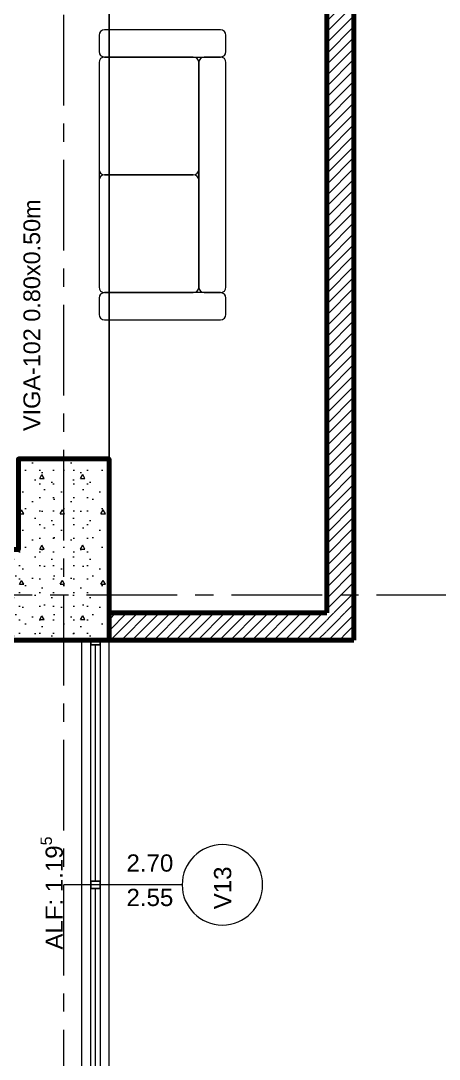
# Model space of a CAD drawing. Header units: inches. Extents: x -38 to 5698, y -33 to 92.
# Drawn here: x 143.58 to 145.89, y 27.39 to 33.12 of the extents above; entities that cross this region are included whole.
import ezdxf

# ---------------------------------------------------------------- set-up
doc = ezdxf.new("R2010")
doc.units = ezdxf.units.IN
doc.header["$MEASUREMENT"] = 0
doc.set_wipeout_variables(frame=1)
for name, pattern in [('Hidden Line', [0.195611, 0.141111, -0.0545]), ('Punto & Raya', [0.65, 0.5, -0.075, 0, -0.075]), ('Wipeout_Contour', [1, 0, -1])]:
    doc.linetypes.add(name, pattern=pattern)
for name, color, linetype in [('02 _ ARQ _ ALB _ Ejes Generales', 7, 'Continuous'), ('02 _ ARQ _ ALB _ Mobiliario', 7, 'Continuous'), ('02 _ ARQ _ ZON _ Espacio.3D', 7, 'Continuous'), ('08 _ STR _ EXT _ 06 Columnas', 7, 'Continuous'), ('08 _ STR _ EXT _ 07 Losa Aligerada', 7, 'Continuous'), ('08 _ STR _ EXT _ 09 Vigas', 7, 'Continuous'), ('Estructura - 04 MURO', 253, 'Continuous'), ('Notas - Etiquetas', 251, 'Continuous')]:
    doc.layers.add(name, color=color, linetype=linetype)
doc.styles.add('Estilo_Generado_4', font='swisse.ttf')
pattern_1 = [(45, (92.500015, 3e-09), (-0.030052038, 0.030052038), [])]

msp = doc.modelspace()

# ---------------------------------------------------------------- linework, layer by layer
at = {"layer": '02 _ ARQ _ ALB _ Ejes Generales', "color": 252, "linetype": 'Punto & Raya', "lineweight": 13}
msp.add_line((143.82, 3.05), (143.82, 44.9), dxfattribs=at)
at = {"layer": '02 _ ARQ _ ALB _ Mobiliario', "color": 175, "linetype": 'Continuous', "lineweight": 13}
for p, q in [((144.6846, 33.0676), (144.0446, 33.0676)), ((144.0146, 33.0376), (144.0146, 32.9476)), ((144.7146, 32.9476), (144.7146, 33.0376)), ((144.5346, 32.9176), (144.0446, 32.9176)), ((144.5346, 32.9176), (144.0446, 32.9176)), ((144.0446, 32.9176), (144.6846, 32.9176)), ((144.6846, 32.9176), (144.5946, 32.9176)), ((144.0146, 32.8876), (144.0146, 32.2976)), ((144.0146, 32.8876), (144.0146, 31.6476)), ((144.5646, 32.2976), (144.5646, 32.8876)), ((144.5646, 31.6476), (144.5646, 32.8876)), ((144.5646, 32.8876), (144.5646, 31.6476)), ((144.7146, 31.6476), (144.7146, 32.8876)), ((144.0446, 32.2676), (144.5346, 32.2676)), ((144.5346, 32.2676), (144.0446, 32.2676)), ((144.0146, 32.2376), (144.0146, 31.6476)), ((144.5646, 31.6476), (144.5646, 32.2376)), ((144.0146, 31.5876), (144.0146, 31.4976)), ((144.0446, 31.6176), (144.5346, 31.6176)), ((144.0446, 31.6176), (144.5346, 31.6176)), ((144.6846, 31.6176), (144.0446, 31.6176)), ((144.5946, 31.6176), (144.6846, 31.6176)), ((144.7146, 31.4976), (144.7146, 31.5876)), ((144.0446, 31.4676), (144.6846, 31.4676))]:
    msp.add_line(p, q, dxfattribs=at)
for centre, start, end in [((144.0446, 33.0376), 90, 180), ((144.6846, 33.0376), 0, 90), ((144.0446, 32.9476), 180, 270), ((144.0446, 32.8876), 90, 180), ((144.0446, 32.8876), 90, 180), ((144.5346, 32.8876), 0, 90), ((144.5346, 32.8876), 0, 90), ((144.5946, 32.8876), 90, 180), ((144.6846, 32.9476), 270, 0), ((144.6846, 32.8876), 0, 90), ((144.0446, 32.2976), 180, 270), ((144.0446, 32.2376), 90, 180), ((144.5346, 32.2976), 270, 0), ((144.5346, 32.2376), 0, 90), ((144.0446, 31.6476), 180, 270), ((144.0446, 31.6476), 180, 270), ((144.5346, 31.6476), 270, 0), ((144.5346, 31.6476), 270, 0), ((144.5946, 31.6476), 180, 270), ((144.6846, 31.6476), 270, 0), ((144.0446, 31.5876), 90, 180), ((144.6846, 31.5876), 0, 90), ((144.0446, 31.4976), 180, 270), ((144.6846, 31.4976), 270, 0)]:
    msp.add_arc(centre, 0.03, start, end, dxfattribs=at)
at = {"layer": '02 _ ARQ _ ZON _ Espacio.3D', "color": 254, "linetype": 'Continuous', "lineweight": 0, "flags": 128}
msp.add_lwpolyline([(140.42, 39.75), (140.42, 32.7833), (140.42, 32.7833), (140.42, 31.7003), (140.42, 29.75), (143.07, 29.75), (143.07, 29.85), (143.07, 30.2), (143.57, 30.2), (143.57, 30.7), (144.07, 30.7), (144.07, 29.85), (145.27, 29.85), (145.27, 35.0505), (143.9201, 35.0505), (143.9201, 35.2005), (143.92, 35.2005), (143.92, 39), (143.57, 39), (143.57, 39.4), (143.17, 39.4), (143.17, 39.75)], close=True, dxfattribs=at)
msp.add_lwpolyline([(143.92, 27), (143.92, 29.7), (115.57, 29.7)], dxfattribs=at)
at = {"layer": '08 _ STR _ EXT _ 07 Losa Aligerada', "color": 7, "linetype": 'Continuous', "lineweight": 18, "flags": 128}
msp.add_lwpolyline([(144.07, 26.75), (144.07, 29.7), (144.07, 29.7), (144.07, 35.2005), (144.87, 35.2005), (145.02, 35.2005), (145.02, 41.1), (131.4553, 41.1), (131.4553, 40.8001), (126.5479, 40.8001), (126.5479, 40.5001), (115.87, 40.5001), (115.87, 43.8736), (108.7699, 43.8736)], dxfattribs=at)
msp.add_lwpolyline([(145.42, 29.7), (145.42, 35.2005), (144.07, 35.2005), (144.07, 29.7)], close=True, dxfattribs=at)
at = {"layer": 'Estructura - 04 MURO', "color": 7, "linetype": 'Continuous', "lineweight": 80}
for p, q in [((143.97, 29.7), (143.92, 29.7)), ((143.97, 29.7), (143.92, 29.7)), ((144.02, 29.7), (143.97, 29.7)), ((144.02, 29.7), (143.97, 29.7)), ((144.02, 29.7), (143.97, 29.7)), ((144.07, 29.7), (144.02, 29.7)), ((144.07, 29.7), (144.02, 29.7))]:
    msp.add_line(p, q, dxfattribs=at)
at = {"layer": 'Estructura - 04 MURO', "color": 165, "linetype": 'Continuous', "lineweight": 15}
for p, q in [((143.92, 27), (143.92, 29.7)), ((144.07, 27), (144.07, 29.7)), ((143.97, 28.37), (143.97, 29.674)), ((143.995, 28.37), (143.995, 29.674)), ((144.02, 29.674), (144.02, 28.37)), ((144.4731, 28.35), (143.82, 28.35)), ((143.97, 27.026), (143.97, 28.33)), ((143.995, 27.026), (143.995, 28.33)), ((144.02, 28.33), (144.02, 27.026))]:
    msp.add_line(p, q, dxfattribs=at)
at = {"layer": 'Estructura - 04 MURO', "color": 165, "linetype": 'Continuous', "lineweight": 25}
for p, q in [((143.97, 29.674), (143.97, 29.7)), ((144.02, 29.7), (144.02, 29.674)), ((144.02, 29.674), (143.97, 29.674)), ((143.97, 28.35), (143.97, 28.37)), ((143.97, 28.37), (144.02, 28.37)), ((144.02, 28.37), (144.02, 28.35)), ((143.97, 28.33), (143.97, 28.35)), ((144.02, 28.33), (143.97, 28.33)), ((144.02, 28.35), (144.02, 28.33))]:
    msp.add_line(p, q, dxfattribs=at)
at = {"layer": 'Estructura - 04 MURO', "color": 251, "linetype": 'Continuous', "lineweight": 13, "flags": 128}
msp.add_lwpolyline([(144.695, 28.1281, 1), (144.695, 28.5719, 1)], format="xyb", close=True, dxfattribs=at)

# ---------------------------------------------------------------- texts
at = {"layer": 'Estructura - 04 MURO', "color": 251, "lineweight": 25, "char_height": 0.095, "attachment_point": 7, "rotation": 90, "style": 'Estilo_Generado_4'}
for s, insert in [('\\A1;{\\pql;\\pt0;\\fSwis721 Ex BT|b0|i0|c0|p34;ALF: 1.19\\fSwis721 Ex BT|b0|i0|c0|p34;\\A1{\\H.66x;\\S5^  ;}\\fSwis721 Ex BT|b0|i0|c0|p34;\\fSwis721 Ex BT|b0|i0|c0|p34;}', (143.8426, 27.9923)), ('\\A1;{\\pql;\\pt0;\\fSwis721 Ex BT|b0|i0|c0|p34;V13\\fSwis721 Ex BT|b0|i0|c0|p34;\\fSwis721 Ex BT|b0|i0|c0|p34;\\fSwis721 Ex BT|b0|i0|c0|p34;}', (144.745, 28.2149))]:
    msp.add_mtext(s, dxfattribs=dict(at, insert=insert))
at = {"layer": 'Estructura - 04 MURO', "color": 251, "lineweight": 25, "char_height": 0.095, "attachment_point": 7, "style": 'Estilo_Generado_4'}
for s, insert in [('\\A1;{\\pql;\\pt0;\\fSwis721 Ex BT|b0|i0|c0|p34;2.70\\fSwis721 Ex BT|b0|i0|c0|p34;\\A1{\\H.66x;\\S^  ;}\\fSwis721 Ex BT|b0|i0|c0|p34;\\fSwis721 Ex BT|b0|i0|c0|p34;}', (144.166, 28.395)), ('\\A1;{\\pql;\\pt0;\\fSwis721 Ex BT|b0|i0|c0|p34;2.55\\fSwis721 Ex BT|b0|i0|c0|p34;\\A1{\\H.66x;\\S^  ;}\\fSwis721 Ex BT|b0|i0|c0|p34;\\fSwis721 Ex BT|b0|i0|c0|p34;}', (144.166, 28.205))]:
    msp.add_mtext(s, dxfattribs=dict(at, insert=insert))
at = {"layer": 'Notas - Etiquetas', "color": 8, "linetype": 'Continuous', "lineweight": 13, "insert": (143.5976, 30.8538), "char_height": 0.0925, "attachment_point": 1, "rotation": 90, "style": 'Estilo_Generado_4'}
msp.add_mtext('\\A1;{\\pql;\\fSwis721 Ex BT|b0|i0|c0|p34;VIGA-102\\fSwis721 Ex BT|b0|i0|c0|p34; \\fSwis721 Ex BT|b0|i0|c0|p34;0.80\\fSwis721 Ex BT|b0|i0|c0|p34;x\\fSwis721 Ex BT|b0|i0|c0|p34;0.50\\fSwis721 Ex BT|b0|i0|c0|p34;m}', dxfattribs=at)

# ---------------------------------------------------------------- next in the draw order: wipeouts: each hides what was drawn before it
at = {"color": 254, "linetype": 'Wipeout_Contour', "lineweight": 0, "ltscale": 2571.859094}
msp.add_wipeout([(145.27, 29.85), (145.42, 29.7), (145.42, 29.85)], dxfattribs=at).dxf.layer = 'Estructura - 04 MURO'

# ---------------------------------------------------------------- next in the draw order: hatches: boundary and pattern name
at = {"layer": 'Estructura - 04 MURO', "linetype": 'Continuous', "lineweight": 5}
h = msp.add_hatch(dxfattribs=at)
h.set_pattern_fill('LADRILLO_COMÚN_0002', color=252, style=0, pattern_type=2)
h.set_pattern_definition(pattern_1)
h.paths.add_polyline_path([(145.27, 29.85), (145.42, 29.7), (145.42, 29.85)])

# ---------------------------------------------------------------- next in the draw order: wipeouts: each hides what was drawn before it
at = {"color": 254, "linetype": 'Wipeout_Contour', "lineweight": 0, "ltscale": 3426.986786}
msp.add_wipeout([(145.27, 29.85), (144.07, 29.85), (144.07, 29.7), (145.27, 29.7)], dxfattribs=at).dxf.layer = 'Estructura - 04 MURO'

# ---------------------------------------------------------------- next in the draw order: hatches: boundary and pattern name
at = {"layer": '08 _ STR _ EXT _ 06 Columnas', "linetype": 'Continuous', "lineweight": 9}
h = msp.add_hatch(dxfattribs=at)
h.set_pattern_fill('HORMIGÓN_EN_MASA_0002', style=0, pattern_type=2)
h.set_pattern_definition([(0, (92.5, 3e-09), (0, 0.3897114), [0.024375, -0.200625]), (0, (92.6125, 0.19486), (0, 0.3897114), [0.024375, -0.200625]), (60, (92.5, 3e-09), (-0.3375, 0.1948557), [0.024375, -0.200625]), (60, (92.725, 3e-09), (-0.3375, 0.1948557), [0.024375, -0.200625]), (120, (92.5244, 3e-09), (0.3375, 0.1948557), [0.024375, -0.200625]), (120, (92.7494, 3e-09), (0.3375, 0.1948557), [0.024375, -0.200625]), (0, (92.500015, 0.0375), (0, 0.075), [0, -0.075, 0, -0.1125]), (45, (92.537515, 0.0375), (-0.05303301, 0.05303301), [0, -0.05625, 0, -0.09375])])
h.paths.add_polyline_path([(143.07, 29.7), (144.07, 29.7), (144.07, 30.7), (143.57, 30.7), (143.57, 30.2), (143.07, 30.2)])
at = {"layer": 'Estructura - 04 MURO', "linetype": 'Continuous', "lineweight": 5}
h = msp.add_hatch(dxfattribs=at)
h.set_pattern_fill('LADRILLO_COMÚN_0002', color=252, style=0, pattern_type=2)
h.set_pattern_definition(pattern_1)
h.paths.add_polyline_path([(145.27, 29.85), (144.07, 29.85), (144.07, 29.7), (145.27, 29.7)])

# ---------------------------------------------------------------- next in the draw order: linework, layer by layer
at = {"layer": '08 _ STR _ EXT _ 06 Columnas', "color": 7, "linetype": 'Continuous', "lineweight": 80, "flags": 128}
msp.add_lwpolyline([(143.07, 29.7), (144.07, 29.7), (144.07, 30.7), (143.57, 30.7), (143.57, 30.2), (143.07, 30.2)], close=True, dxfattribs=at)
at = {"layer": '08 _ STR _ EXT _ 09 Vigas', "color": 251, "linetype": 'Hidden Line', "lineweight": 13}
msp.add_line((144.07, 26.75), (144.07, 39.9), dxfattribs=at)

# ---------------------------------------------------------------- next in the draw order: wipeouts: each hides what was drawn before it
at = {"color": 254, "linetype": 'Wipeout_Contour', "lineweight": 0, "ltscale": 2572.668644}
msp.add_wipeout([(145.27, 29.7), (145.42, 29.7), (145.27, 29.85)], dxfattribs=at).dxf.layer = 'Estructura - 04 MURO'

# ---------------------------------------------------------------- next in the draw order: hatches: boundary and pattern name
at = {"layer": 'Estructura - 04 MURO', "linetype": 'Continuous', "lineweight": 5}
h = msp.add_hatch(dxfattribs=at)
h.set_pattern_fill('LADRILLO_COMÚN_0002', color=252, style=0, pattern_type=2)
h.set_pattern_definition(pattern_1)
h.paths.add_polyline_path([(145.27, 29.7), (145.42, 29.7), (145.27, 29.85)])

# ---------------------------------------------------------------- next in the draw order: linework, layer by layer
at = {"layer": 'Estructura - 04 MURO', "color": 7, "linetype": 'Continuous', "lineweight": 80, "flags": 128}
for points in [[(145.27, 29.85), (144.07, 29.85)], [(145.42, 29.7), (145.42, 29.85)], [(144.07, 29.7), (145.42, 29.7)]]:
    msp.add_lwpolyline(points, dxfattribs=at)

# ---------------------------------------------------------------- next in the draw order: wipeouts: each hides what was drawn before it
at = {"color": 254, "linetype": 'Wipeout_Contour', "lineweight": 0, "ltscale": 3430.089013}
msp.add_wipeout([(145.27, 35.0505), (145.27, 29.85), (145.42, 29.85), (145.42, 35.0505)], dxfattribs=at).dxf.layer = 'Estructura - 04 MURO'

# ---------------------------------------------------------------- next in the draw order: hatches: boundary and pattern name
at = {"layer": 'Estructura - 04 MURO', "linetype": 'Continuous', "lineweight": 5}
h = msp.add_hatch(dxfattribs=at)
h.set_pattern_fill('LADRILLO_COMÚN_0002', color=252, style=0, pattern_type=2)
h.set_pattern_definition(pattern_1)
h.paths.add_polyline_path([(145.27, 35.0505), (145.27, 29.85), (145.42, 29.85), (145.42, 35.0505)])

# ---------------------------------------------------------------- next in the draw order: linework, layer by layer
at = {"layer": '02 _ ARQ _ ALB _ Ejes Generales', "color": 252, "linetype": 'Punto & Raya', "lineweight": 13}
msp.add_line((98.3454, 29.95), (147.07, 29.95), dxfattribs=at)
at = {"layer": 'Estructura - 04 MURO', "color": 7, "linetype": 'Continuous', "lineweight": 80, "flags": 128}
for points in [[(145.27, 35.0505), (145.27, 29.85)], [(145.42, 29.85), (145.42, 35.0505)]]:
    msp.add_lwpolyline(points, dxfattribs=at)

doc.saveas('drawing.dxf')
